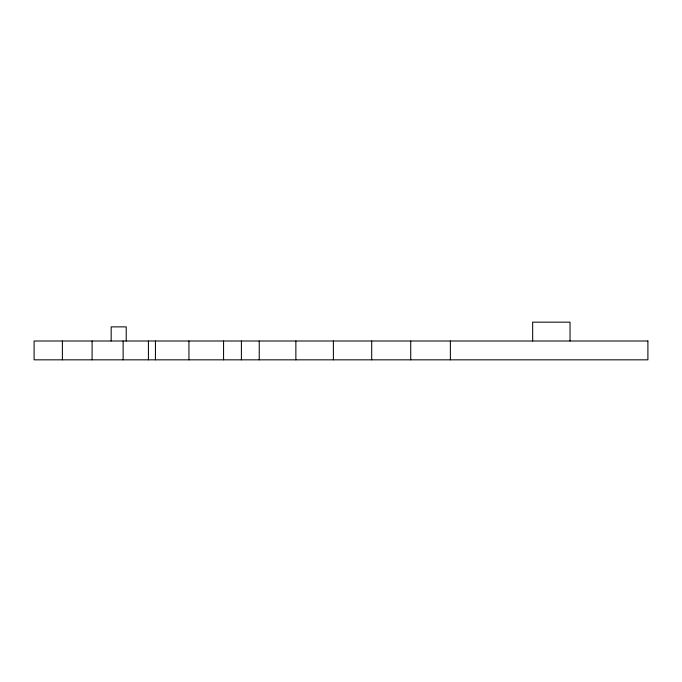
<?xml version="1.0" encoding="UTF-8"?>
<svg xmlns="http://www.w3.org/2000/svg" width="682" height="682" viewBox="0 0 682 682"><rect width="100%" height="100%" fill="white"/><g stroke="black" fill="none" stroke-linecap="round" stroke-linejoin="round"><path stroke-width="1.02" d="M570.033 341L570.033 322.168L532.668 322.168L532.668 341M450.376 341L450.376 359.832M410.726 341L410.726 359.832M371.699 341L371.699 359.832M333.387 341L333.387 359.832M295.869 341L295.869 359.832M259.237 341L259.237 359.832M241.402 341L241.402 359.832M223.568 341L223.568 359.832M188.94 341L188.94 359.832M155.436 341L155.436 359.832M148.412 341L148.412 359.832M126.23 341L126.23 326.874L111.175 326.874L111.175 341M123.135 341L123.135 359.832M92.096 341L92.096 359.832M62.394 341L62.394 359.832M647.9 341L34.1 341L34.1 359.832L647.9 359.832L647.9 341"/></g></svg>
